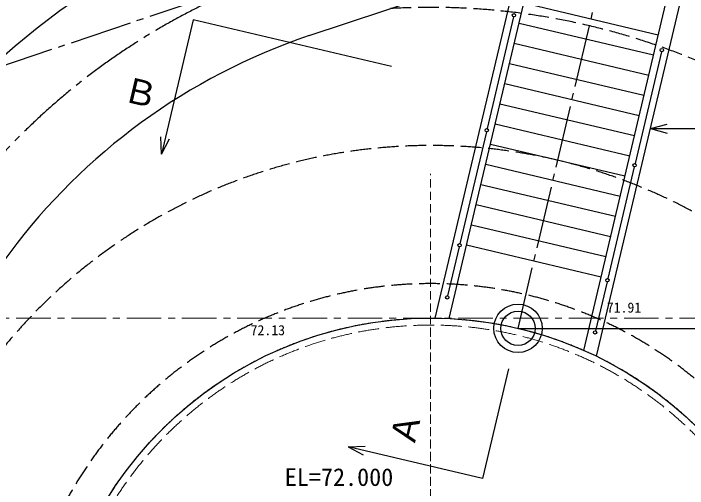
# Model space of a CAD drawing. Units: millimetres on the paper, enlarged 50 times, with parts at other scales. Extents: x -20105 to 20225, y -14150 to 14100.
# Drawn here: x -13650 to -8771, y 4293 to 7732 of the extents above; entities that cross this region are included whole.
import ezdxf
from ezdxf.enums import TextEntityAlignment as Align

# ---------------------------------------------------------------- set-up
doc = ezdxf.new("R2010")
doc.units = ezdxf.units.MM
doc.header["$LTSCALE"] = 50
for name, pattern in [('CHAIN1', [8, 5, -1, 1, -1]), ('CHAIN2', [12, 9, -1, 1, -1]), ('DASHED1', [1.8, 1.2, -0.6]), ('DASHED3', [4, 3, -1])]:
    doc.linetypes.add(name, pattern=pattern)
for name, color, linetype in [('0-9_10', 4, 'Continuous'), ('1-1', 4, 'Continuous'), ('1-2_計画', 4, 'DASHED3'), ('1-3', 4, 'Continuous'), ('1-4', 4, 'Continuous'), ('1-5', 4, 'Continuous'), ('1-6', 7, 'Continuous'), ('1-8', 4, 'Continuous')]:
    doc.layers.add(name, color=color, linetype=linetype)
doc.layers.add('1-0_現況', color=4, linetype='Continuous', lineweight=20)
doc.styles.add('ＭＳ ゴシック', font='')
doc.styles.get('ＭＳ ゴシック').set_extended_font_data('MS Gothic')

msp = doc.modelspace()

# ---------------------------------------------------------------- linework, layer by layer
at = {"layer": '1-0_現況', "color": 2, "linetype": 'DASHED1'}
for p, q in [((-10629.75, -188), (-10629.75, 6570.74)), ((-10629.75, -4861.78), (-10629.75, 5526.32))]:
    msp.add_line(p, q, dxfattribs=at)
at = {"layer": '1-0_現況', "color": 6, "linetype": 'CHAIN1'}
msp.add_line((-17629.75, 5526.32), (-7879.75, 5526.32), dxfattribs=at)
at = {"layer": '1-0_現況', "linetype": 'DASHED3'}
for radius in [2750, 2700]:
    msp.add_circle((-10629.75, 2776.32), radius, dxfattribs=at)
at = {"layer": '1-1'}
for p, q in [((-11508.52, 7571.73), (-9917.12, 8108.11)), ((-10596.72, 5526.13), (-9984.4, 8118.36)), ((-10494.7, 5523.01), (-9885.19, 8103.35)), ((-9521.49, 5293.12), (-8884.83, 7988.36)), ((-9428.86, 5250.26), (-8783.95, 7980.4)), ((-8982.25, 7575.95), (-9955.46, 7805.84)), ((-10029.91, 7708.18), (-10221.14, 6898.61)), ((-8959.37, 7455.31), (-9150.6, 6645.74)), ((-10226.73, 6874.97), (-10417.92, 6065.54)), ((-9156.19, 6622.09), (-9347.39, 5812.66)), ((-10423.51, 6041.89), (-10507.04, 5688.26)), ((-9352.97, 5789.01), (-9436.51, 5435.38))]:
    msp.add_line(p, q, dxfattribs=at)
for centre, radius in [((-10027.11, 7720.01), 12.15), ((-8956.58, 7467.13), 12.15), ((-10223.93, 6886.79), 12.15), ((-9153.4, 6633.91), 12.15), ((-10420.72, 6053.72), 12.15), ((-9350.18, 5800.84), 12.15), ((-10509.84, 5676.43), 12.15), ((-10629.75, 2776.32), 2750), ((-9439.3, 5423.56), 12.15)]:
    msp.add_circle(centre, radius, dxfattribs=at)
for centre, radius, start, end in [((-13892.39, 1831.4), 7000, 76.43248, 122.89441), ((-10071.25, 3307.43), 5500, 108.62627, 177.8541), ((-10071.25, 3307.43), 4500, 108.62624, 177.8541)]:
    msp.add_arc(centre, radius, start, end, dxfattribs=at)
at = {"layer": '1-2_計画'}
for centre, radius, start, end in [((-10043.99, 2561.25), 6604.69, 112.62891, 170.39748), ((-10629.75, 2776.32), 5000, 15.98013, 93.41862), ((-10629.75, 2776.32), 4000, 15.98013, 169.92706), ((-10629.75, 2776.32), 3000, 326.51753, 303.311)]:
    msp.add_arc(centre, radius, start, end, dxfattribs=at)
at = {"layer": '1-3'}
for q in [(-8918.71, 6931.13), (-8918.71, 6866.43), (-563.97, 6898.78)]:
    msp.add_line((-9039.45, 6898.78), q, dxfattribs=at)
at = {"layer": '1-4'}
for p, q in [((-12348.37, 7687.05), (-12578.25, 6713.83)), ((-10913.84, 7348.19), (-12348.37, 7687.05)), ((-12578.25, 6713.83), (-12581.98, 6838.78)), ((-12578.25, 6713.83), (-12519.01, 6823.9)), ((-11227.63, 4595.19), (-11117.56, 4535.94))]:
    msp.add_line(p, q, dxfattribs=at)
msp.add_lwpolyline([(-10066.79, 5159.58), (-10254.41, 4365.3), (-11227.63, 4595.19), (-11102.68, 4598.92)], dxfattribs=at)
at = {"layer": '1-5'}
for p, q in [((-9016.73, 7429.97), (-9989.95, 7659.85)), ((-9051.22, 7283.98), (-10024.43, 7513.87)), ((-9085.7, 7138), (-10058.91, 7367.89)), ((-9120.18, 6992.02), (-10093.4, 7221.91)), ((-9154.67, 6846.04), (-10127.88, 7075.92)), ((-9189.15, 6700.05), (-10162.36, 6929.94)), ((-9223.63, 6554.07), (-10196.85, 6783.96)), ((-9258.12, 6408.09), (-10231.33, 6637.98)), ((-9292.6, 6262.11), (-10265.81, 6491.99)), ((-9327.08, 6116.12), (-10300.3, 6346.01)), ((-9361.56, 5970.14), (-10334.78, 6200.03)), ((-9396.05, 5824.16), (-10369.26, 6054.05))]:
    msp.add_line(p, q, dxfattribs=at)
at = {"layer": '1-6', "color": 4}
msp.add_line((-9997.56, 5452.67), (-154.12, 5452.67), dxfattribs=at)
at = {"layer": '1-8', "linetype": 'CHAIN2'}
for p, q in [((-11668.22, 8045.54), (-14938.52, 6943.3)), ((-9997.56, 5452.67), (-9386.9, 8037.84))]:
    msp.add_line(p, q, dxfattribs=at)
at = {"layer": '1-8'}
for radius in [175, 125]:
    msp.add_circle((-9997.55, 5452.67), radius, dxfattribs=at)
at = {"layer": '1-8', "linetype": 'CHAIN2'}
msp.add_arc((-10071.25, 3307.43), 5000, 108.62627, 177.8541, dxfattribs=at)

# ---------------------------------------------------------------- texts
at = {"layer": '0-9_10', "style": 'ＭＳ ゴシック'}
for s, p in [('71.91', (-9355.04, 5544.64)), ('72.13', (-11933.07, 5380.97))]:
    msp.add_text(s, height=73.31, dxfattribs=at).set_placement(p, align=Align.BOTTOM_LEFT)
at = {"layer": '1-4', "color": 3, "style": 'ＭＳ ゴシック'}
for s, rotation, p in [('Ｂ', 346.709, (-12882.46, 7046.82)), ('Ａ', 76.71, (-10699.17, 4569.04))]:
    msp.add_text(s, height=183.3, rotation=rotation, dxfattribs=at).set_placement(p, align=Align.BOTTOM_LEFT)
at = {"layer": '1-4', "color": 7, "style": 'ＭＳ ゴシック'}
msp.add_text('EL=72.000', height=128.3, dxfattribs=at).set_placement((-11685.9, 4272.92), align=Align.BOTTOM_LEFT)

doc.saveas('drawing.dxf')
